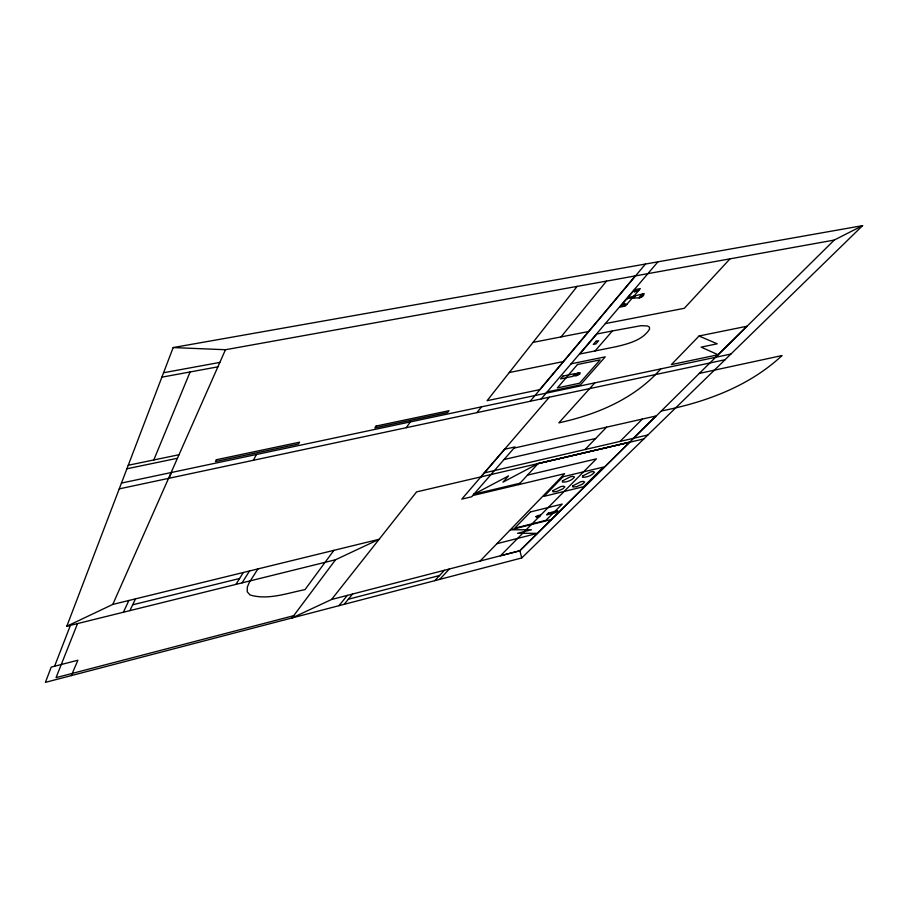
<?xml version="1.0" encoding="UTF-8"?>
<svg xmlns="http://www.w3.org/2000/svg" width="908" height="908" viewBox="0 0 908 908"><rect width="100%" height="100%" fill="white"/><g stroke="black" fill="none" stroke-linecap="round" stroke-linejoin="round"><path stroke-width="1.36" d="M66.817 626.236L112.785 604.422L379.079 539.295L335.563 559.737L66.817 626.236L173.167 347.571L862.6 225.638L521.737 557.955L45.4 682.362L51.234 667.096L77.872 660.23L71.357 675.586M54.582 666.234L70.404 625.351M77.543 623.58L56.046 677.64L293.704 615.692M153.804 459.959L190.101 371.962M112.785 604.422L225.456 349.728L834.248 240.075L862.6 225.638M169.058 478.255L171.635 472.444M123.397 612.23L128.857 600.494M129.901 610.63L135.474 598.871M253.343 460.288L256.499 454.477M235.932 584.389L243.31 572.505M242.039 582.879L249.518 570.984M257.94 568.919L249.269 582.482L247.305 587.09L247.237 591.789L250.041 594.978C268.132 600.381 287.144 593.117 304.997 589.633L333.883 550.35M406.251 427.691L410.382 421.902M335.563 559.737L292.001 617.962L331.579 599.473L519.875 550.747L834.248 240.075M476.95 412.618L481.49 406.852M577.136 286.383L487.097 400.7L539.795 389.623L635.362 275.896M331.579 599.473L416.579 491.898L480.899 476.87L549.306 397.193M338.99 605.693L347.31 595.398M561.065 336.902L606.521 281.094M344.177 604.331L352.565 594.048M530.124 401.291L645.486 264.035M541.191 398.93L657.937 261.833M632.138 298.153L625.34 306.087L619.733 307.142L634.624 289.663L640.31 288.619L633.421 296.655M633.886 297.824L635.169 296.337M595.103 350.919L612.412 330.943L641.093 325.677L647.54 325.961L649.413 327.096L649.538 329.207C642.637 340.171 628.654 343.644 616.782 346.55L579.803 354.006L596.84 334.008L612.412 330.943M594.842 382.858L558.885 422.833C596.817 414.615 634.783 398.703 660.786 368.886M518.752 484.611L538.081 463.602L629.698 442.207M730.032 258.814L684.326 308.3L605.352 323.589M434.762 580.677L444.398 570.281M439.665 579.395L449.358 568.987M585.058 449.517L606.623 427.146M480.094 561.042L564.617 473.681L472.693 495.564M620.039 441.424L642.387 419.042M633.251 438.36L655.848 416.012L513.973 448.132M718.08 354.744L746.932 326.244L699.103 335.971L671.352 364.607L718.08 354.744L701.135 347.14L717.195 343.814L699.058 336.028M574.355 374.664L577.976 372.813L580.212 372.745L579.849 373.983L576.228 375.833L573.992 375.912L573.856 375.231M473.783 494.304L508.594 475.86L502.953 482.159L538.081 463.602L629.539 442.298L519.716 550.816L500.387 555.821L596.42 458.858L527.48 475.122M348.331 599.235L439.54 575.513M497.085 543.654L537.457 533.359L517.56 533.268L531.396 529.773L510.478 529.807L551.519 519.467M132.659 604.807L239.587 578.498M473.874 494.202L520.034 483.215M484.282 472.932L647.903 434.955M480.877 476.904L643.84 438.916M504.076 459.505L595.682 438.485M661.33 410.961C705.119 402.426 748.952 386.456 782.06 355.55L699.33 373.404M119.243 488.879L725.061 359.738M547.161 391.916L580.45 384.879L605.227 356.855L571.087 363.824M121.456 483.067L730.883 354.052M126.916 468.778L177.446 458.268M128.255 465.259L179.001 454.738M509.286 372.53L563.38 361.554M533.041 342.373L588.611 331.534M621.265 305.349L626.917 304.237M627.769 297.711L644.169 293.556C643.08 301.025 630.89 295.985 626.497 299.209M633.092 291.468L638.767 290.412M163.565 372.734L219.849 362.417M161.874 377.172L217.897 366.832M173.167 347.571L225.456 349.728M519.875 550.747L521.737 557.955M624.307 304.044C623.444 305.837 626.702 302.886 624.307 304.044M643.102 294.135L642.819 295.248C636.395 301.24 639.527 295.599 643.102 294.135M635.975 290.935L634.703 291.877L635.975 290.935M552.915 490.683L553.017 491.852L556.752 491.523L562.869 488.833L564.855 486.824L563.255 486.155L560.735 486.609L552.915 490.683M562.438 480.911L562.506 482.125C566.808 482.284 571.881 480.468 574.514 477.018L572.914 476.314L570.383 476.768L562.438 480.911M572.846 485.837L572.891 487.029L576.557 486.699L582.652 484.032L584.673 482.023L583.14 481.342L580.666 481.785L572.846 485.837M216.365 459.732L215.468 461.548L298.494 444.012L299.561 442.196L216.365 459.732M582.561 476.064L582.584 477.29C586.874 477.46 591.88 475.61 594.536 472.205L593.015 471.502L590.506 471.944L582.561 476.064M376.071 426.068L374.856 427.884L447.667 412.504L449.017 410.7L376.071 426.068M562.96 376.105L560.599 378.886L572.63 376.377L575.025 373.608L562.96 376.105M596.023 341.249L593.299 344.427L595.898 343.905L598.633 340.727L596.023 341.249M504.632 449.267L461.763 499.139L471.615 496.789L515.029 446.918L504.632 449.267M577.499 364.505L557.376 387.898L579.531 383.233L600.12 359.874L577.499 364.505M575.536 374.516C576.353 377.683 582.391 370.657 575.536 374.516M563.028 476.745L544.028 496.347L583.583 486.699L603.4 467.087L563.028 476.745M530.488 511.93L514.677 528.195L545.844 520.363L562.211 504.076L530.488 511.93M536.015 516.641C537.649 519.626 545.084 511.987 536.015 516.641M536.946 516.47L539.624 515.801L536.946 516.47M548.432 513.077L546.65 514.859L555.957 512.543L557.762 510.75L548.432 513.077"/></g></svg>
